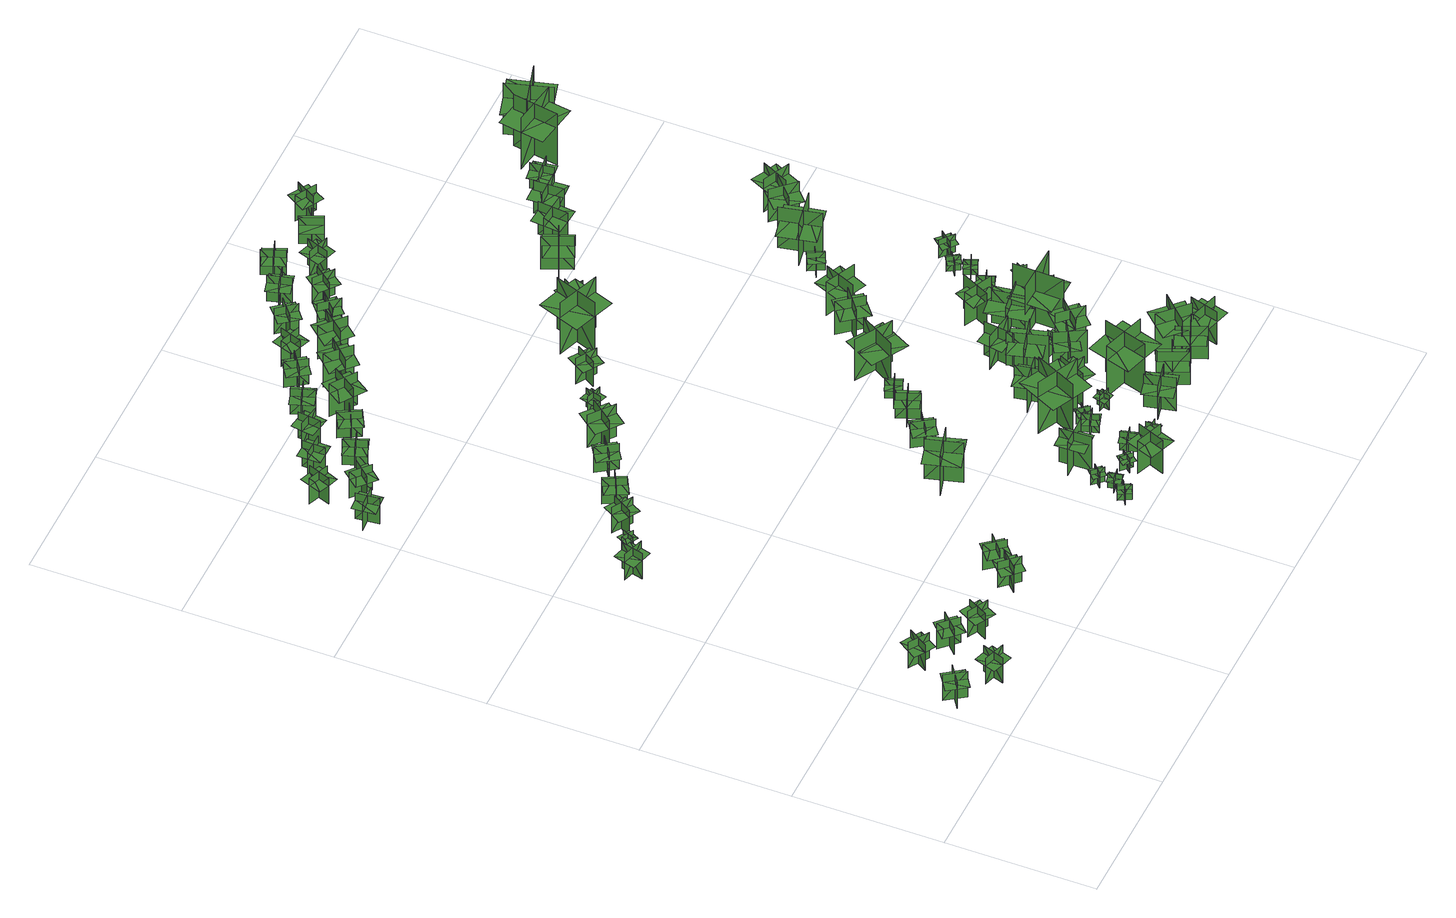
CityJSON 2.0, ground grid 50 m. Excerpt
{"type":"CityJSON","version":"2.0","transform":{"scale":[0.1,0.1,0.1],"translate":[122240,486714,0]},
"CityObjects":{
"tree1":{"type":"SolitaryVegetationObject","geometry":[{"type":"MultiSurface","lod":"1","boundaries":[[[0,1,2]],[[0,2,3]],[[4,5,6]],[[4,6,7]],[[8,9,10]],[[8,10,11]],[[8,11,12]],[[8,12,13]]]}]},
"tree2":{"type":"SolitaryVegetationObject","geometry":[{"type":"MultiSurface","lod":"1","boundaries":[[[14,15,16]],[[14,16,17]],[[18,19,20]],[[18,20,21]],[[22,23,24]],[[22,24,25]],[[22,25,26]],[[22,26,27]]]}]},
"tree3":{"type":"SolitaryVegetationObject","geometry":[{"type":"MultiSurface","lod":"1","boundaries":[[[28,29,30]],[[28,30,31]],[[32,33,34]],[[32,34,35]],[[36,37,38]],[[36,38,39]],[[36,39,40]],[[36,40,41]]]}]},
"tree4":{"type":"SolitaryVegetationObject","geometry":[{"type":"MultiSurface","lod":"1","boundaries":[[[42,43,44]],[[42,44,45]],[[46,47,48]],[[46,48,49]],[[50,51,52]],[[50,52,53]],[[50,53,54]],[[50,54,55]]]}]},
"tree5":{"type":"SolitaryVegetationObject","geometry":[{"type":"MultiSurface","lod":"1","boundaries":[[[56,57,58]],[[56,58,59]],[[60,61,62]],[[60,62,63]],[[64,65,66]],[[64,66,67]],[[64,67,68]],[[64,68,69]]]}]},
"tree6":{"type":"SolitaryVegetationObject","geometry":[{"type":"MultiSurface","lod":"1","boundaries":[[[70,71,72]],[[70,72,73]],[[74,75,76]],[[74,76,77]],[[78,79,80]],[[78,80,81]],[[78,81,82]],[[78,82,83]]]}]},
"tree7":{"type":"SolitaryVegetationObject","geometry":[{"type":"MultiSurface","lod":"1","boundaries":[[[84,85,86]],[[84,86,87]],[[88,89,90]],[[88,90,91]],[[92,93,94]],[[92,94,95]],[[92,95,96]],[[92,96,97]]]}]},
"tree8":{"type":"SolitaryVegetationObject","geometry":[{"type":"MultiSurface","lod":"1","boundaries":[[[98,99,100]],[[98,100,101]],[[102,103,104]],[[102,104,105]],[[106,107,108]],[[106,108,109]],[[106,109,110]],[[106,110,111]]]}]},
"tree9":{"type":"SolitaryVegetationObject","geometry":[{"type":"MultiSurface","lod":"1","boundaries":[[[112,113,114]],[[112,114,115]],[[116,117,118]],[[116,118,119]],[[120,121,122]],[[120,122,123]],[[120,123,124]],[[120,124,125]]]}]},
"tree10":{"type":"SolitaryVegetationObject","geometry":[{"type":"MultiSurface","lod":"1","boundaries":[[[126,127,128]],[[126,128,129]],[[130,131,132]],[[130,132,133]],[[134,135,136]],[[134,136,137]],[[134,137,138]],[[134,138,139]]]}]},
"tree11":{"type":"SolitaryVegetationObject","geometry":[{"type":"MultiSurface","lod":"1","boundaries":[[[140,141,142]],[[140,142,143]],[[144,145,146]],[[144,146,147]],[[148,149,150]],[[148,150,151]],[[148,151,152]],[[148,152,153]]]}]},
"tree12":{"type":"SolitaryVegetationObject","geometry":[{"type":"MultiSurface","lod":"1","boundaries":[[[154,155,156]],[[154,156,157]],[[158,159,160]],[[158,160,161]],[[162,163,164]],[[162,164,165]],[[162,165,166]],[[162,166,167]]]}]},
"tree13":{"type":"SolitaryVegetationObject","geometry":[{"type":"MultiSurface","lod":"1","boundaries":[[[168,169,170]],[[168,170,171]],[[172,173,174]],[[172,174,175]],[[176,177,178]],[[176,178,179]],[[176,179,180]],[[176,180,181]]]}]},
"tree14":{"type":"SolitaryVegetationObject","geometry":[{"type":"MultiSurface","lod":"1","boundaries":[[[182,183,184]],[[182,184,185]],[[186,187,188]],[[186,188,189]],[[190,191,192]],[[190,192,193]],[[190,193,194]],[[190,194,195]]]}]},
"tree15":{"type":"SolitaryVegetationObject","geometry":[{"type":"MultiSurface","lod":"1","boundaries":[[[196,197,198]],[[196,198,199]],[[200,201,202]],[[200,202,203]],[[204,205,206]],[[204,206,207]],[[204,207,208]],[[204,208,209]]]}]},
"tree16":{"type":"SolitaryVegetationObject","geometry":[{"type":"MultiSurface","lod":"1","boundaries":[[[210,211,212]],[[210,212,213]],[[214,215,216]],[[214,216,217]],[[218,219,220]],[[218,220,221]],[[218,221,222]],[[218,222,223]]]}]},
"tree17":{"type":"SolitaryVegetationObject","geometry":[{"type":"MultiSurface","lod":"1","boundaries":[[[224,225,226]],[[224,226,227]],[[228,229,230]],[[228,230,231]],[[232,233,234]],[[232,234,235]],[[232,235,236]],[[232,236,237]]]}]},
"tree18":{"type":"SolitaryVegetationObject","geometry":[{"type":"MultiSurface","lod":"1","boundaries":[[[238,239,240]],[[238,240,241]],[[242,243,244]],[[242,244,245]],[[246,247,248]],[[246,248,249]],[[246,249,250]],[[246,250,251]]]}]},
"tree19":{"type":"SolitaryVegetationObject","geometry":[{"type":"MultiSurface","lod":"1","boundaries":[[[252,253,254]],[[252,254,255]],[[256,257,258]],[[256,258,259]],[[260,261,262]],[[260,262,263]],[[260,263,264]],[[260,264,265]]]}]},
"tree20":{"type":"SolitaryVegetationObject","geometry":[{"type":"MultiSurface","lod":"1","boundaries":[[[266,267,268]],[[266,268,269]],[[270,271,272]],[[270,272,273]],[[274,275,276]],[[274,276,277]],[[274,277,278]],[[274,278,279]]]}]},
"tree21":{"type":"SolitaryVegetationObject","geometry":[{"type":"MultiSurface","lod":"1","boundaries":[[[280,281,282]],[[280,282,283]],[[284,285,286]],[[284,286,287]],[[288,289,290]],[[288,290,291]],[[288,291,292]],[[288,292,293]]]}]},
"tree22":{"type":"SolitaryVegetationObject","geometry":[{"type":"MultiSurface","lod":"1","boundaries":[[[294,295,296]],[[294,296,297]],[[298,299,300]],[[298,300,301]],[[302,303,304]],[[302,304,305]],[[302,305,306]],[[302,306,307]]]}]},
"tree23":{"type":"SolitaryVegetationObject","geometry":[{"type":"MultiSurface","lod":"1","boundaries":[[[308,309,310]],[[308,310,311]],[[312,313,314]],[[312,314,315]],[[316,317,318]],[[316,318,319]],[[316,319,320]],[[316,320,321]]]}]},
"tree24":{"type":"SolitaryVegetationObject","geometry":[{"type":"MultiSurface","lod":"1","boundaries":[[[322,323,324]],[[322,324,325]],[[326,327,328]],[[326,328,329]],[[330,331,332]],[[330,332,333]],[[330,333,334]],[[330,334,335]]]}]},
"tree25":{"type":"SolitaryVegetationObject","geometry":[{"type":"MultiSurface","lod":"1","boundaries":[[[336,337,338]],[[336,338,339]],[[340,341,342]],[[340,342,343]],[[344,345,346]],[[344,346,347]],[[344,347,348]],[[344,348,349]]]}]},
"tree26":{"type":"SolitaryVegetationObject","geometry":[{"type":"MultiSurface","lod":"1","boundaries":[[[350,351,352]],[[350,352,353]],[[354,355,356]],[[354,356,357]],[[358,359,360]],[[358,360,361]],[[358,361,362]],[[358,362,363]]]}]},
"tree27":{"type":"SolitaryVegetationObject","geometry":[{"type":"MultiSurface","lod":"1","boundaries":[[[364,365,366]],[[364,366,367]],[[368,369,370]],[[368,370,371]],[[372,373,374]],[[372,374,375]],[[372,375,376]],[[372,376,377]]]}]},
"tree28":{"type":"SolitaryVegetationObject","geometry":[{"type":"MultiSurface","lod":"1","boundaries":[[[378,379,380]],[[378,380,381]],[[382,383,384]],[[382,384,385]],[[386,387,388]],[[386,388,389]],[[386,390,391]],[[386,391,387]]]}]},
"tree29":{"type":"SolitaryVegetationObject","geometry":[{"type":"MultiSurface","lod":"1","boundaries":[[[392,393,394]],[[392,394,395]],[[396,397,398]],[[396,398,399]],[[400,401,402]],[[400,402,403]],[[400,403,404]],[[400,404,405]]]}]},
"tree30":{"type":"SolitaryVegetationObject","geometry":[{"type":"MultiSurface","lod":"1","boundaries":[[[406,407,408]],[[406,408,409]],[[410,411,412]],[[410,412,413]],[[414,415,416]],[[414,416,417]],[[414,417,418]],[[414,418,419]]]}]},
"tree31":{"type":"SolitaryVegetationObject","geometry":[{"type":"MultiSurface","lod":"1","boundaries":[[[420,421,422]],[[420,422,423]],[[424,425,426]],[[424,426,427]],[[428,429,430]],[[428,430,431]],[[428,431,432]],[[428,432,433]]]}]},
"tree32":{"type":"SolitaryVegetationObject","geometry":[{"type":"MultiSurface","lod":"1","boundaries":[[[434,435,436]],[[434,436,437]],[[438,439,440]],[[438,440,441]],[[442,443,444]],[[442,444,445]],[[442,445,446]],[[442,446,447]]]}]},
"tree33":{"type":"SolitaryVegetationObject","geometry":[{"type":"MultiSurface","lod":"1","boundaries":[[[448,449,450]],[[448,450,451]],[[452,453,454]],[[452,454,455]],[[456,457,458]],[[456,458,459]],[[456,459,460]],[[456,460,461]]]}]},
"tree34":{"type":"SolitaryVegetationObject","geometry":[{"type":"MultiSurface","lod":"1","boundaries":[[[462,463,464]],[[462,464,465]],[[466,467,468]],[[466,468,469]],[[470,471,472]],[[470,472,473]],[[470,473,474]],[[470,474,475]]]}]},
"tree35":{"type":"SolitaryVegetationObject","geometry":[{"type":"MultiSurface","lod":"1","boundaries":[[[476,477,478]],[[476,478,479]],[[480,481,482]],[[480,482,483]],[[484,485,486]],[[484,486,487]],[[484,487,488]],[[484,488,489]]]}]},
"tree36":{"type":"SolitaryVegetationObject","geometry":[{"type":"MultiSurface","lod":"1","boundaries":[[[490,491,492]],[[490,492,493]],[[494,495,496]],[[494,496,497]],[[498,499,500]],[[498,500,501]],[[498,501,502]],[[498,502,503]]]}]},
"tree37":{"type":"SolitaryVegetationObject","geometry":[{"type":"MultiSurface","lod":"1","boundaries":[[[504,505,506]],[[504,506,507]],[[508,509,510]],[[508,510,511]],[[512,513,514]],[[512,514,515]],[[512,515,516]],[[512,516,517]]]}]},
"tree38":{"type":"SolitaryVegetationObject","geometry":[{"type":"MultiSurface","lod":"1","boundaries":[[[518,519,520]],[[518,520,521]],[[522,523,524]],[[522,524,525]],[[526,527,528]],[[526,528,529]],[[526,529,530]],[[526,530,531]]]}]},
"tree39":{"type":"SolitaryVegetationObject","geometry":[{"type":"MultiSurface","lod":"1","boundaries":[[[532,533,534]],[[532,534,535]],[[536,537,538]],[[536,538,539]],[[540,541,542]],[[540,542,543]],[[540,543,544]],[[540,544,545]]]}]},
"tree40":{"type":"SolitaryVegetationObject","geometry":[{"type":"MultiSurface","lod":"1","boundaries":[[[546,547,548]],[[546,548,549]],[[550,551,552]],[[550,552,553]],[[554,555,556]],[[554,556,557]],[[554,557,558]],[[554,558,559]]]}]},
"tree41":{"type":"SolitaryVegetationObject","geometry":[{"type":"MultiSurface","lod":"1","boundaries":[[[560,561,562]],[[560,562,563]],[[564,565,566]],[[564,566,567]],[[568,569,570]],[[568,570,571]],[[568,571,572]],[[568,572,573]]]}]},
"tree42":{"type":"SolitaryVegetationObject","geometry":[{"type":"MultiSurface","lod":"1","boundaries":[[[574,575,576]],[[574,576,577]],[[578,579,580]],[[578,580,581]],[[582,583,584]],[[582,584,585]],[[582,585,586]],[[582,586,587]]]}]},
"tree43":{"type":"SolitaryVegetationObject","geometry":[{"type":"MultiSurface","lod":"1","boundaries":[[[588,589,590]],[[588,590,591]],[[592,593,594]],[[592,594,595]],[[596,597,598]],[[596,598,599]],[[596,599,600]],[[596,600,601]]]}]},
"tree44":{"type":"SolitaryVegetationObject","geometry":[{"type":"MultiSurface","lod":"1","boundaries":[[[602,603,604]],[[602,604,605]],[[606,607,608]],[[606,608,609]],[[610,611,612]],[[610,612,613]],[[610,613,614]],[[610,614,615]]]}]},
"tree45":{"type":"SolitaryVegetationObject","geometry":[{"type":"MultiSurface","lod":"1","boundaries":[[[616,617,618]],[[616,618,619]],[[620,621,622]],[[620,622,623]],[[624,625,626]],[[624,626,627]],[[624,627,628]],[[624,628,629]]]}]},
"tree46":{"type":"SolitaryVegetationObject","geometry":[{"type":"MultiSurface","lod":"1","boundaries":[[[630,631,632]],[[630,632,633]],[[634,635,636]],[[634,636,637]],[[638,639,640]],[[638,640,641]],[[638,641,642]],[[638,642,643]]]}]},
"tree47":{"type":"SolitaryVegetationObject","geometry":[{"type":"MultiSurface","lod":"1","boundaries":[[[644,645,646]],[[644,646,647]],[[648,649,650]],[[648,650,651]],[[652,653,654]],[[652,654,655]],[[652,655,656]],[[652,656,657]]]}]},
"tree48":{"type":"SolitaryVegetationObject","geometry":[{"type":"MultiSurface","lod":"1","boundaries":[[[658,659,660]],[[658,660,661]],[[662,663,664]],[[662,664,665]],[[666,667,668]],[[666,668,669]],[[666,669,670]],[[666,670,671]]]}]},
"tree49":{"type":"SolitaryVegetationObject","geometry":[{"type":"MultiSurface","lod":"1","boundaries":[[[672,673,674]],[[672,674,675]],[[676,677,678]],[[676,678,679]],[[680,681,682]],[[680,682,683]],[[680,683,684]],[[680,684,685]]]}]},
"tree50":{"type":"SolitaryVegetationObject","geometry":[{"type":"MultiSurface","lod":"1","boundaries":[[[686,687,688]],[[686,688,689]],[[690,691,692]],[[690,692,693]],[[694,695,696]],[[694,696,697]],[[694,697,698]],[[694,698,699]]]}]},
"tree51":{"type":"SolitaryVegetationObject","geometry":[{"type":"MultiSurface","lod":"1","boundaries":[[[700,701,702]],[[700,702,703]],[[704,705,706]],[[704,706,707]],[[708,709,710]],[[708,710,711]],[[708,711,712]],[[708,712,713]]]}]},
"tree52":{"type":"SolitaryVegetationObject","geometry":[{"type":"MultiSurface","lod":"1","boundaries":[[[714,715,716]],[[714,716,717]],[[718,719,720]],[[718,720,721]],[[722,723,724]],[[722,724,725]],[[722,725,726]],[[722,726,727]]]}]},
"tree53":{"type":"SolitaryVegetationObject","geometry":[{"type":"MultiSurface","lod":"1","boundaries":[[[728,729,730]],[[728,730,731]],[[732,733,734]],[[732,734,735]],[[736,737,738]],[[736,738,739]],[[736,739,740]],[[736,740,741]]]}]},
"tree54":{"type":"SolitaryVegetationObject","geometry":[{"type":"MultiSurface","lod":"1","boundaries":[[[742,743,744]],[[742,744,745]],[[746,747,748]],[[746,748,749]],[[750,751,752]],[[750,752,753]],[[750,753,754]],[[750,754,755]]]}]},
"tree55":{"type":"SolitaryVegetationObject","geometry":[{"type":"MultiSurface","lod":"1","boundaries":[[[756,757,758]],[[756,758,759]],[[760,761,762]],[[760,762,763]],[[764,765,766]],[[764,766,767]],[[764,767,768]],[[764,768,769]]]}]},
"tree56":{"type":"SolitaryVegetationObject","geometry":[{"type":"MultiSurface","lod":"1","boundaries":[[[770,771,772]],[[770,772,773]],[[774,775,776]],[[774,776,777]],[[778,779,780]],[[778,780,781]],[[778,781,782]],[[778,782,783]]]}]},
"tree57":{"type":"SolitaryVegetationObject","geometry":[{"type":"MultiSurface","lod":"1","boundaries":[[[784,785,786]],[[784,786,787]],[[788,789,790]],[[788,790,791]],[[792,793,794]],[[792,794,795]],[[792,795,796]],[[792,796,797]]]}]},
"tree58":{"type":"SolitaryVegetationObject","geometry":[{"type":"MultiSurface","lod":"1","boundaries":[[[798,799,800]],[[798,800,801]],[[802,803,804]],[[802,804,805]],[[806,807,808]],[[806,808,809]],[[806,809,810]],[[806,810,811]]]}]},
"tree59":{"type":"SolitaryVegetationObject","geometry":[{"type":"MultiSurface","lod":"1","boundaries":[[[812,813,814]],[[812,814,815]],[[816,817,818]],[[816,818,819]],[[820,821,822]],[[820,822,823]],[[820,823,824]],[[820,824,825]]]}]},
"tree60":{"type":"SolitaryVegetationObject","geometry":[{"type":"MultiSurface","lod":"1","boundaries":[[[826,827,828]],[[826,828,829]],[[830,831,832]],[[830,832,833]],[[834,835,836]],[[834,836,837]],[[834,837,838]],[[834,838,839]]]}]},
"tree61":{"type":"SolitaryVegetationObject","geometry":[{"type":"MultiSurface","lod":"1","boundaries":[[[840,841,842]],[[840,842,843]],[[844,845,846]],[[844,846,847]],[[848,849,850]],[[848,850,851]],[[848,851,852]],[[848,852,853]]]}]},
"tree62":{"type":"SolitaryVegetationObject","geometry":[{"type":"MultiSurface","lod":"1","boundaries":[[[854,855,856]],[[854,856,857]],[[858,859,860]],[[858,860,861]],[[862,863,864]],[[862,864,865]],[[862,865,866]],[[862,866,867]]]}]},
"tree63":{"type":"SolitaryVegetationObject","geometry":[{"type":"MultiSurface","lod":"1","boundaries":[[[868,869,870]],[[868,870,871]],[[872,873,874]],[[872,874,875]],[[876,877,878]],[[876,878,879]],[[876,879,880]],[[876,880,881]]]}]},
"tree64":{"type":"SolitaryVegetationObject","geometry":[{"type":"MultiSurface","lod":"1","boundaries":[[[882,883,884]],[[882,884,885]],[[886,887,888]],[[886,888,889]],[[890,891,892]],[[890,892,893]],[[890,893,894]],[[890,894,895]]]}]},
"tree65":{"type":"SolitaryVegetationObject","geometry":[{"type":"MultiSurface","lod":"1","boundaries":[[[896,897,898]],[[896,898,899]],[[900,901,902]],[[900,902,903]],[[904,905,906]],[[904,906,907]],[[904,907,908]],[[904,908,909]]]}]},
"tree66":{"type":"SolitaryVegetationObject","geometry":[{"type":"MultiSurface","lod":"1","boundaries":[[[910,911,912]],[[910,912,913]],[[914,915,916]],[[914,916,917]],[[918,919,920]],[[918,920,921]],[[918,921,922]],[[918,922,923]]]}]},
"tree67":{"type":"SolitaryVegetationObject","geometry":[{"type":"MultiSurface","lod":"1","boundaries":[[[924,925,926]],[[924,926,927]],[[928,929,930]],[[928,930,931]],[[932,933,934]],[[932,934,935]],[[932,935,936]],[[932,936,937]]]}]},
"tree68":{"type":"SolitaryVegetationObject","geometry":[{"type":"MultiSurface","lod":"1","boundaries":[[[938,939,940]],[[938,940,941]],[[942,943,944]],[[942,944,945]],[[946,947,948]],[[946,948,949]],[[946,949,950]],[[946,950,951]]]}]},
"tree69":{"type":"SolitaryVegetationObject","geometry":[{"type":"MultiSurface","lod":"1","boundaries":[[[952,953,954]],[[952,954,955]],[[956,957,958]],[[956,958,959]],[[960,961,962]],[[960,962,963]],[[960,963,964]],[[960,964,965]]]}]},
"tree70":{"type":"SolitaryVegetationObject","geometry":[{"type":"MultiSurface","lod":"1","boundaries":[[[966,967,968]],[[966,968,969]],[[970,971,972]],[[970,972,973]],[[974,975,976]],[[974,976,977]],[[974,977,978]],[[974,978,979]]]}]},
"tree71":{"type":"SolitaryVegetationObject","geometry":[{"type":"MultiSurface","lod":"1","boundaries":[[[980,981,982]],[[980,982,983]],[[984,985,986]],[[984,986,987]],[[988,989,990]],[[988,990,991]],[[988,991,992]],[[988,992,993]]]}]},
"tree72":{"type":"SolitaryVegetationObject","geometry":[{"type":"MultiSurface","lod":"1","boundaries":[[[994,995,996]],[[994,996,997]],[[998,999,1000]],[[998,1000,1001]],[[1002,1003,1004]],[[1002,1004,1005]],[[1002,1006,1007]],[[1002,1007,1003]]]}]},
"tree73":{"type":"SolitaryVegetationObject","geometry":[{"type":"MultiSurface","lod":"1","boundaries":[[[1008,1009,1010]],[[1008,1010,1011]],[[1012,1013,1014]],[[1012,1014,1015]],[[1016,1017,1018]],[[1016,1018,1019]],[[1016,1019,1020]],[[1016,1020,1021]]]}]},
"tree74":{"type":"SolitaryVegetationObject","geometry":[{"type":"MultiSurface","lod":"1","boundaries":[[[1022,1023,1024]],[[1022,1024,1025]],[[1026,1027,1028]],[[1026,1028,1029]],[[1030,1031,1032]],[[1030,1032,1033]],[[1030,1033,1034]],[[1030,1034,1035]]]}]},
"tree75":{"type":"SolitaryVegetationObject","geometry":[{"type":"MultiSurface","lod":"1","boundaries":[[[1036,1037,1038]],[[1036,1038,1039]],[[1040,1041,1042]],[[1040,1042,1043]],[[1044,1045,1046]],[[1044,1046,1047]],[[1044,1048,1049]],[[1044,1049,1045]]]}]},
"tree76":{"type":"SolitaryVegetationObject","geometry":[{"type":"MultiSurface","lod":"1","boundaries":[[[1050,1051,1052]],[[1050,1052,1053]],[[1054,1055,1056]],[[1054,1056,1057]],[[1058,1059,1060]],[[1058,1060,1061]],[[1058,1061,1062]],[[1058,1062,1063]]]}]},
"tree77":{"type":"SolitaryVegetationObject","geometry":[{"type":"MultiSurface","lod":"1","boundaries":[[[1064,1065,1066]],[[1064,1066,1067]],[[1068,1069,1070]],[[1068,1070,1071]],[[1072,1073,1074]],[[1072,1074,1075]],[[1072,1075,1076]],[[1072,1076,1077]]]}]},
"tree78":{"type":"SolitaryVegetationObject","geometry":[{"type":"MultiSurface","lod":"1","boundaries":[[[1078,1079,1080]],[[1078,1080,1081]],[[1082,1083,1084]],[[1082,1084,1085]],[[1086,1087,1088]],[[1086,1088,1089]],[[1086,1089,1090]],[[1086,1090,1091]]]}]},
"tree79":{"type":"SolitaryVegetationObject","geometry":[{"type":"MultiSurface","lod":"1","boundaries":[[[1092,1093,1094]],[[1092,1094,1095]],[[1096,1097,1098]],[[1096,1098,1099]],[[1100,1101,1102]],[[1100,1102,1103]],[[1100,1103,1104]],[[1100,1104,1105]]]}]},
"tree80":{"type":"SolitaryVegetationObject","geometry":[{"type":"MultiSurface","lod":"1","boundaries":[[[1106,1107,1108]],[[1106,1108,1109]],[[1110,1111,1112]],[[1110,1112,1113]],[[1114,1115,1116]],[[1114,1116,1117]],[[1114,1117,1118]],[[1114,1118,1119]]]}]},
"tree81":{"type":"SolitaryVegetationObject","geometry":[{"type":"MultiSurface","lod":"1","boundaries":[[[1120,1121,1122]],[[1120,1122,1123]],[[1124,1125,1126]],[[1124,1126,1127]],[[1128,1129,1130]],[[1128,1130,1131]],[[1128,1131,1132]],[[1128,1132,1133]]]}]},
"tree82":{"type":"SolitaryVegetationObject","geometry":[{"type":"MultiSurface","lod":"1","boundaries":[[[1134,1135,1136]],[[1134,1136,1137]],[[1138,1139,1140]],[[1138,1140,1141]],[[1142,1143,1144]],[[1142,1144,1145]],[[1142,1145,1146]],[[1142,1146,1147]]]}]},
"tree83":{"type":"SolitaryVegetationObject","geometry":[{"type":"MultiSurface","lod":"1","boundaries":[[[1148,1149,1150]],[[1148,1150,1151]],[[1152,1153,1154]],[[1152,1154,1155]],[[1156,1157,1158]],[[1156,1158,1159]],[[1156,1159,1160]],[[1156,1160,1161]]]}]},
"tree84":{"type":"SolitaryVegetationObject","geometry":[{"type":"MultiSurface","lod":"1","boundaries":[[[1162,1163,1164]],[[1162,1164,1165]],[[1166,1167,1168]],[[1166,1168,1169]],[[1170,1171,1172]],[[1170,1172,1173]],[[1170,1173,1174]],[[1170,1174,1175]]]}]},
"tree85":{"type":"SolitaryVegetationObject","geometry":[{"type":"MultiSurface","lod":"1","boundaries":[[[1176,1177,1178]],[[1176,1178,1179]],[[1180,1181,1182]],[[1180,1182,1183]],[[1184,1185,1186]],[[1184,1186,1187]],[[1184,1187,1188]],[[1184,1188,1189]]]}]},
"tree86":{"type":"SolitaryVegetationObject","geometry":[{"type":"MultiSurface","lod":"1","boundaries":[[[1190,1191,1192]],[[1190,1192,1193]],[[1194,1195,1196]],[[1194,1196,1197]],[[1198,1199,1200]],[[1198,1200,1201]],[[1198,1201,1202]],[[1198,1202,1203]]]}]},
"tree87":{"type":"SolitaryVegetationObject","geometry":[{"type":"MultiSurface","lod":"1","boundaries":[[[1204,1205,1206]],[[1204,1206,1207]],[[1208,1209,1210]],[[1208,1210,1211]],[[1212,1213,1214]],[[1212,1214,1215]],[[1212,1215,1216]],[[1212,1216,1217]]]}]},
"tree88":{"type":"SolitaryVegetationObject","geometry":[{"type":"MultiSurface","lod":"1","boundaries":[[[1218,1219,1220]],[[1218,1220,1221]],[[1222,1223,1224]],[[1222,1224,1225]],[[1226,1227,1228]],[[1226,1228,1229]],[[1226,1229,1230]],[[1226,1230,1231]]]}]},
"tree89":{"type":"SolitaryVegetationObject","geometry":[{"type":"MultiSurface","lod":"1","boundaries":[[[1232,1233,1234]],[[1232,1234,1235]],[[1236,1237,1238]],[[1236,1238,1239]],[[1240,1241,1242]],[[1240,1242,1243]],[[1240,1243,1244]],[[1240,1244,1245]]]}]},
"tree90":{"type":"SolitaryVegetationObject","geometry":[{"type":"MultiSurface","lod":"1","boundaries":[[[1246,1247,1248]],[[1246,1248,1249]],[[1250,1251,1252]],[[1250,1252,1253]],[[1254,1255,1256]],[[1254,1256,1257]],[[1254,1257,1258]],[[1254,1258,1259]]]}]},
"tree91":{"type":"SolitaryVegetationObject","geometry":[{"type":"MultiSurface","lod":"1","boundaries":[[[1260,1261,1262]],[[1260,1262,1263]],[[1264,1265,1266]],[[1264,1266,1267]],[[1268,1269,1270]],[[1268,1270,1271]],[[1268,1271,1272]],[[1268,1272,1273]]]}]},
"tree92":{"type":"SolitaryVegetationObject","geometry":[{"type":"MultiSurface","lod":"1","boundaries":[[[1274,1275,1276]],[[1274,1276,1277]],[[1278,1279,1280]],[[1278,1280,1281]],[[1282,1283,1284]],[[1282,1284,1285]],[[1282,1285,1286]],[[1282,1286,1287]]]}]},
"tree93":{"type":"SolitaryVegetationObject","geometry":[{"type":"MultiSurface","lod":"1","boundaries":[[[1288,1289,1290]],[[1288,1290,1291]],[[1292,1293,1294]],[[1292,1294,1295]],[[1296,1297,1298]],[[1296,1298,1299]],[[1296,1299,1300]],[[1296,1300,1301]]]}]}
},
"vertices":[
[90,229,23],[27,185,23],[27,185,131],[90,229,131],[40,239,23],[84,175,23],[84,175,131],[40,239,131],[40,239,101],[8,217,101],[52,153,101],[84,175,101],[116,197,101],[71,261,101],
[157,148,23],[231,124,23],[231,124,130],[157,148,130],[180,102,23],[205,176,23],[205,176,130],[180,102,130],[180,102,100],[217,90,100],[241,163,100],[205,176,100],[168,188,100],[144,114,100],
[125,389,24],[190,347,24],[190,347,132],[125,389,132],[136,338,24],[178,404,24],[178,404,132],[136,338,132],[136,338,101],[169,318,101],[210,383,101],[178,404,101],[145,424,101],[103,359,101],
[287,287,25],[233,342,25],[233,342,133],[287,287,133],[288,339,25],[233,284,25],[233,284,133],[288,339,133],[288,339,103],[261,366,103],[206,312,103],[233,284,103],[260,257,103],[315,311,103],
[364,290,29],[326,223,29],[326,223,137],[364,290,137],[314,276,29],[382,239,29],[382,239,137],[314,276,137],[314,276,107],[295,243,107],[363,205,107],[382,239,107],[401,273,107],[333,310,107],
[129,1319,27],[203,1298,27],[203,1298,135],[129,1319,135],[154,1273,27],[174,1348,27],[174,1348,135],[154,1273,135],[154,1273,105],[191,1263,105],[212,1338,105],[174,1348,105],[137,1358,105],[116,1284,105],
[550,279,22],[604,223,22],[604,223,130],[550,279,130],[549,227,22],[604,281,22],[604,281,130],[549,227,130],[549,227,100],[576,199,100],[631,253,100],[604,281,100],[577,309,100],[522,255,100],
[274,1355,31],[235,1376,31],[235,1376,92],[274,1355,92],[265,1383,31],[245,1344,31],[245,1344,92],[265,1383,92],[265,1383,75],[245,1394,75],[225,1354,75],[245,1344,75],[264,1334,75],[285,1373,75],
[94,2136,22],[16,2130,22],[16,2130,130],[94,2136,130],[54,2170,22],[61,2093,22],[61,2093,130],[54,2170,130],[54,2170,100],[16,2167,100],[22,2090,100],[61,2093,100],[99,2096,100],[93,2173,100],
[657,294,16],[607,353,16],[607,353,123],[657,294,123],[661,345,16],[602,295,16],[602,295,123],[661,345,123],[661,345,93],[636,375,93],[577,325,93],[602,295,93],[627,266,93],[686,316,93],
[349,1448,26],[308,1382,26],[308,1382,134],[349,1448,134],[299,1436,26],[365,1396,26],[365,1396,134],[299,1436,134],[299,1436,104],[278,1403,104],[345,1363,104],[365,1396,104],[385,1429,104],[319,1469,104],
[127,2294,22],[55,2322,22],[55,2322,130],[127,2294,130],[107,2342,22],[79,2269,22],[79,2269,130],[107,2342,130],[107,2342,99],[70,2356,99],[43,2283,99],[79,2269,99],[115,2256,99],[143,2328,99],
[186,2172,22],[128,2223,22],[128,2223,130],[186,2172,130],[183,2224,22],[132,2166,22],[132,2166,130],[183,2224,130],[183,2224,100],[154,2249,100],[103,2191,100],[132,2166,100],[161,2140,100],[212,2198,100],
[436,1444,27],[400,1513,27],[400,1513,134],[436,1444,134],[452,1493,27],[383,1458,27],[383,1458,134],[452,1493,134],[452,1493,104],[434,1527,104],[365,1492,104],[383,1458,104],[400,1423,104],[469,1458,104],
[231,2369,24],[153,2370,24],[153,2370,132],[231,2369,132],[195,2406,24],[194,2329,24],[194,2329,132],[195,2406,132],[195,2406,102],[156,2407,102],[155,2329,102],[194,2329,102],[233,2329,102],[234,2406,102],
[274,2225,24],[249,2298,24],[249,2298,132],[274,2225,132],[297,2271,24],[224,2246,24],[224,2246,132],[297,2271,132],[297,2271,101],[285,2308,101],[211,2283,101],[224,2246,101],[236,2210,101],[310,2235,101],
[508,1534,27],[572,1578,27],[572,1578,135],[508,1534,135],[559,1524,27],[515,1589,27],[515,1589,135],[559,1524,135],[559,1524,104],[591,1546,104],[548,1610,104],[515,1589,104],[483,1567,104],[527,1503,104],
[303,2465,24],[292,2389,24],[292,2389,132],[303,2465,132],[261,2435,24],[338,2423,24],[338,2423,132],[261,2435,132],[261,2435,101],[256,2397,101],[332,2385,101],[338,2423,101],[344,2462,101],[267,2473,101],
[383,2290,24],[346,2358,24],[346,2358,132],[383,2290,132],[398,2340,24],[330,2303,24],[330,2303,132],[398,2340,132],[398,2340,102],[379,2374,102],[311,2337,102],[330,2303,102],[348,2269,102],[416,2305,102],
[1032,96,26],[1054,57,26],[1054,57,88],[1032,96,88],[1024,67,26],[1063,89,26],[1063,89,88],[1024,67,88],[1024,67,71],[1035,48,71],[1073,69,71],[1063,89,71],[1052,108,71],[1013,87,71],
[975,633,7],[857,601,7],[857,601,176],[975,633,176],[904,674,7],[936,557,7],[936,557,176],[904,674,176],[904,674,129],[846,658,129],[878,541,129],[936,557,129],[995,573,129],[963,690,129],
[1062,120,20],[1105,128,20],[1105,128,81],[1062,120,81],[1086,103,20],[1078,147,20],[1078,147,81],[1086,103,81],[1086,103,64],[1107,107,64],[1100,151,64],[1078,147,64],[1056,143,64],[1064,99,64],
[672,1656,26],[610,1578,26],[610,1578,165],[672,1656,165],[606,1649,26],[684,1587,26],[684,1587,165],[606,1649,165],[606,1649,126],[575,1610,126],[653,1548,126],[684,1587,126],[715,1626,126],[637,1688,126],
[1068,198,18],[1099,166,18],[1099,166,79],[1068,198,79],[1068,169,18],[1099,199,18],[1099,199,79],[1068,169,79],[1068,169,62],[1083,153,62],[1115,183,62],[1099,199,62],[1084,215,62],[1052,184,62],
[434,2506,20],[361,2481,20],[361,2481,128],[434,2506,128],[388,2529,20],[413,2456,20],[413,2456,128],[388,2529,128],[388,2529,98],[351,2517,98],[376,2444,98],[413,2456,98],[449,2468,98],[425,2542,98],
[504,2359,22],[423,2416,22],[423,2416,160],[504,2359,160],[493,2424,22],[436,2343,22],[436,2343,160],[493,2424,160],[493,2424,121],[453,2453,121],[395,2371,121],[436,2343,121],[477,2314,121],[534,2396,121],
[1156,108,24],[1185,142,24],[1185,142,85],[1156,108,85],[1185,110,24],[1152,139,24],[1152,139,85],[1185,110,85],[1185,110,68],[1200,127,68],[1166,156,68],[1152,139,68],[1137,122,68],[1171,93,68],
[1138,225,7],[1134,331,7],[1134,331,148],[1138,225,148],[1195,287,7],[1089,283,7],[1089,283,148],[1195,287,148],[1138,234,112],[1134,331,112],[1092,329,112],[1096,232,112],[1180,235,112],[1176,332,112],
[1263,53,18],[1169,88,18],[1169,88,157],[1263,53,157],[1236,113,18],[1200,20,18],[1200,20,157],[1236,113,157],[1236,113,118],[1189,131,118],[1154,38,118],[1200,20,118],[1247,3,118],[1282,96,118],
[997,708,12],[1061,751,12],[1061,751,120],[997,708,120],[1047,698,12],[1004,762,12],[1004,762,120],[1047,698,120],[1047,698,90],[1079,720,90],[1036,784,90],[1004,762,90],[972,740,90],[1015,676,90],
[735,1703,25],[788,1687,25],[788,1687,102],[735,1703,102],[752,1670,25],[768,1723,25],[768,1723,102],[752,1670,102],[752,1670,80],[778,1662,80],[794,1715,80],[768,1723,80],[741,1731,80],[725,1678,80],
[475,2537,24],[539,2581,24],[539,2581,131],[475,2537,131],[526,2527,24],[482,2591,24],[482,2591,131],[526,2527,131],[526,2527,101],[558,2549,101],[514,2613,101],[482,2591,101],[450,2569,101],[494,2505,101],
[1274,160,16],[1220,147,16],[1220,147,93],[1274,160,93],[1243,179,16],[1256,125,16],[1256,125,93],[1243,179,93],[1243,179,72],[1216,172,72],[1229,119,72],[1256,125,72],[1283,132,72],[1269,186,72],
[539,2414,21],[609,2485,21],[609,2485,160],[539,2414,160],[605,2414,21],[534,2484,21],[534,2484,160],[605,2414,160],[605,2414,121],[640,2450,121],[569,2520,121],[534,2484,121],[499,2449,121],[570,2379,121],
[1347,109,17],[1302,109,17],[1302,109,79],[1347,109,79],[1326,130,17],[1326,86,17],[1326,86,79],[1326,130,79],[1326,130,61],[1303,130,61],[1304,85,61],[1326,86,61],[1348,86,61],[1348,130,61],
[1107,856,9],[1134,783,9],[1134,783,116],[1107,856,116],[1085,809,9],[1158,836,9],[1158,836,116],[1085,809,116],[1085,809,86],[1099,773,86],[1171,800,86],[1158,836,86],[1144,873,86],[1071,845,86],
[1290,266,10],[1274,319,10],[1274,319,87],[1290,266,87],[1308,298,10],[1255,282,10],[1255,282,87],[1308,298,87],[1308,298,65],[1300,325,65],[1247,308,65],[1255,282,65],[1263,255,65],[1316,272,65],
[638,2609,20],[565,2635,20],[565,2635,128],[638,2609,128],[616,2656,20],[590,2583,20],[590,2583,128],[616,2656,128],[616,2656,97],[579,2668,97],[554,2595,97],[590,2583,97],[627,2570,97],[652,2643,97],
[1219,436,7],[1359,369,7],[1359,369,222],[1219,436,222],[1253,338,7],[1320,478,7],[1320,478,222],[1253,338,222],[1253,338,162],[1323,305,162],[1390,445,162],[1320,478,162],[1250,511,162],[1183,371,162],
[896,1803,23],[856,1737,23],[856,1737,130],[896,1803,130],[846,1791,23],[912,1750,23],[912,1750,130],[846,1791,130],[846,1791,100],[826,1758,100],[891,1717,100],[912,1750,100],[932,1783,100],[866,1824,100],
[1297,314,11],[1330,343,11],[1330,343,73],[1297,314,73],[1327,312,11],[1297,345,11],[1297,345,73],[1327,312,73],[1327,312,55],[1343,327,55],[1313,360,55],[1297,345,55],[1281,330,55],[1310,297,55],
[645,2476,22],[710,2551,22],[710,2551,161],[645,2476,161],[711,2480,22],[636,2546,22],[636,2546,161],[711,2480,161],[711,2480,122],[744,2518,122],[669,2583,122],[636,2546,122],[603,2508,122],[678,2443,122],
[1156,882,11],[1208,901,11],[1208,901,88],[1156,882,88],[1189,867,11],[1171,919,11],[1171,919,88],[1189,867,88],[1189,867,67],[1215,876,67],[1197,928,67],[1171,919,67],[1145,909,67],[1163,857,67],
[1376,303,11],[1419,293,11],[1419,293,73],[1376,303,73],[1391,278,11],[1401,321,11],[1401,321,73],[1391,278,73],[1391,278,56],[1412,273,56],[1423,315,56],[1401,321,56],[1380,326,56],[1369,283,56],
[1347,464,7],[1329,562,7],[1329,562,146],[1347,464,146],[1385,519,7],[1287,501,7],[1287,501,146],[1385,519,146],[1385,519,107],[1376,568,107],[1278,550,107],[1287,501,107],[1296,452,107],[1394,470,107],
[1411,127,12],[1508,149,12],[1508,149,151],[1411,127,151],[1467,91,12],[1445,188,12],[1445,188,151],[1467,91,151],[1467,91,112],[1516,103,112],[1493,200,112],[1445,188,112],[1396,177,112],[1419,80,112],
[1356,405,9],[1400,408,9],[1400,408,71],[1356,405,71],[1378,386,9],[1375,430,9],[1375,430,71],[1378,386,71],[1378,386,54],[1400,387,54],[1397,431,54],[1375,430,54],[1353,428,54],[1356,384,54],
[735,2704,20],[675,2655,20],[675,2655,128],[735,2704,128],[684,2709,20],[733,2650,20],[733,2650,128],[684,2709,128],[684,2709,98],[654,2685,98],[703,2625,98],[733,2650,98],[763,2674,98],[713,2734,98],
[1383,401,9],[1414,433,9],[1414,433,71],[1383,401,71],[1413,402,9],[1381,432,9],[1381,432,71],[1413,402,71],[1413,402,54],[1428,417,54],[1396,448,54],[1381,432,54],[1366,416,54],[1397,386,54],
[1420,449,7],[1377,359,7],[1377,359,146],[1420,449,146],[1358,428,7],[1447,384,7],[1447,384,146],[1358,428,146],[1358,428,107],[1336,383,107],[1425,339,107],[1447,384,107],[1469,429,107],[1379,472,107],
[1411,450,9],[1400,407,9],[1400,407,71],[1411,450,71],[1385,435,9],[1428,424,9],[1428,424,71],[1385,435,71],[1385,435,54],[1380,414,54],[1422,403,54],[1428,424,54],[1434,445,54],[1391,457,54],
[752,2598,22],[803,2540,22],[803,2540,130],[752,2598,130],[749,2547,22],[807,2598,22],[807,2598,130],[749,2547,130],[749,2547,99],[774,2518,99],[832,2569,99],[807,2598,99],[781,2627,99],[723,2576,99],
[1208,1032,6],[1327,962,6],[1327,962,179],[1208,1032,179],[1235,926,6],[1305,1045,6],[1305,1045,179],[1235,926,179],[1210,1019,123],[1179,964,123],[1299,895,123],[1330,951,123],[1362,1007,123],[1242,1075,123],
[944,1884,24],[1090,1830,24],[1090,1830,239],[944,1884,239],[987,1790,24],[1041,1935,24],[1041,1935,239],[987,1790,239],[987,1790,179],[1060,1763,179],[1113,1908,179],[1041,1935,179],[968,1962,179],[914,1817,179],
[1591,263,7],[1443,309,7],[1443,309,222],[1591,263,222],[1543,355,7],[1498,207,7],[1498,207,222],[1543,355,222],[1543,355,162],[1469,377,162],[1424,229,162],[1498,207,162],[1572,184,162],[1617,332,162],
[1546,188,13],[1587,97,13],[1587,97,152],[1546,188,152],[1522,126,13],[1613,167,13],[1613,167,152],[1522,126,152],[1522,126,113],[1543,80,113],[1633,122,113],[1613,167,113],[1592,212,113],[1501,171,113],
[779,2736,22],[854,2756,22],[854,2756,130],[779,2736,130],[823,2710,22],[804,2785,22],[804,2785,130],[823,2710,130],[823,2710,100],[861,2720,100],[841,2794,100],[804,2785,100],[766,2775,100],[786,2700,100],
[1484,517,6],[1449,641,6],[1449,641,146],[1484,517,146],[1528,598,6],[1404,563,6],[1404,563,146],[1528,598,146],[1523,597,107],[1508,651,107],[1394,619,107],[1409,564,107],[1425,510,107],[1539,542,107],
[1562,493,12],[1472,441,12],[1472,441,151],[1562,493,151],[1498,510,12],[1498,510,151],[1550,419,151],[1550,419,12],[1498,510,107],[1460,488,107],[1501,416,107],[1539,438,107],[1577,459,107],[1535,532,107],
[1468,720,4],[1453,617,4],[1453,617,143],[1468,720,143],[1414,680,4],[1414,680,143],[1518,665,143],[1518,665,4],[1414,680,99],[1408,637,99],[1491,624,99],[1497,668,99],[1504,711,99],[1421,723,99],
[900,2661,22],[852,2601,22],[852,2601,129],[900,2661,129],[849,2656,22],[910,2608,22],[910,2608,129],[849,2656,129],[849,2656,99],[825,2625,99],[886,2577,99],[910,2608,99],[934,2638,99],[873,2686,99],
[1145,1956,24],[1103,1891,24],[1103,1891,131],[1145,1956,131],[1094,1945,24],[1160,1904,24],[1160,1904,131],[1094,1945,131],[1094,1945,101],[1074,1913,101],[1139,1871,101],[1160,1904,101],[1181,1937,101],[1115,1978,101],
[1583,522,11],[1528,533,11],[1528,533,88],[1583,522,88],[1562,553,11],[1552,498,11],[1552,498,88],[1562,553,88],[1562,553,66],[1535,558,66],[1525,504,66],[1552,498,66],[1579,493,66],[1589,548,66],
[1429,1090,5],[1367,1167,5],[1367,1167,143],[1429,1090,143],[1437,1155,5],[1359,1093,5],[1359,1093,143],[1437,1155,143],[1437,1155,105],[1405,1194,105],[1328,1132,105],[1359,1093,105],[1390,1054,105],[1468,1117,105],
[1674,184,10],[1711,92,10],[1711,92,148],[1674,184,148],[1648,124,10],[1740,160,10],[1740,160,148],[1648,124,148],[1648,124,109],[1666,77,109],[1758,114,109],[1740,160,109],[1722,207,109],[1629,170,109],
[926,2775,22],[899,2848,22],[899,2848,129],[926,2775,129],[948,2822,22],[876,2795,22],[876,2795,129],[948,2822,129],[948,2822,99],[934,2858,99],[862,2831,99],[876,2795,99],[889,2759,99],[962,2786,99],
[1577,536,10],[1647,465,10],[1647,465,149],[1577,536,149],[1576,469,10],[1647,539,10],[1647,539,149],[1576,469,149],[1576,469,110],[1611,434,110],[1682,504,110],[1647,539,110],[1612,575,110],[1541,505,110],
[1675,162,10],[1759,249,10],[1759,249,179],[1675,162,179],[1756,163,10],[1668,247,10],[1668,247,179],[1756,163,179],[1756,163,132],[1798,207,132],[1710,291,132],[1668,247,132],[1626,203,132],[1714,119,132],
[949,2708,21],[1023,2684,21],[1023,2684,129],[949,2708,129],[972,2661,21],[997,2735,21],[997,2735,129],[972,2661,129],[972,2661,99],[1009,2649,99],[1033,2723,99],[997,2735,99],[960,2747,99],[936,2674,99],
[1661,700,11],[1661,700,150],[1542,683,150],[1542,683,11],[1611,636,11],[1611,636,150],[1595,751,150],[1595,751,11],[1614,618,105],[1673,627,105],[1653,770,105],[1593,761,105],[1534,753,105],[1554,610,105],
[1777,92,12],[1804,188,12],[1804,188,150],[1777,92,150],[1835,124,12],[1739,151,12],[1739,151,150],[1835,124,150],[1835,124,111],[1848,172,111],[1752,199,111],[1739,151,111],[1726,103,111],[1822,76,111],
[1651,777,5],[1556,823,5],[1556,823,146],[1651,777,146],[1624,856,5],[1577,760,5],[1577,760,146],[1624,856,146],[1643,781,109],[1556,823,109],[1538,786,109],[1625,743,109],[1662,818,109],[1575,861,109],
[1768,193,15],[1794,218,15],[1794,218,77],[1768,193,77],[1792,192,15],[1792,192,77],[1767,219,77],[1767,219,15],[1791,193,57],[1802,204,57],[1782,225,57],[1771,214,57],[1760,204,57],[1780,183,57],
[1452,1145,3],[1498,1248,3],[1498,1248,144],[1452,1145,144],[1536,1176,3],[1433,1223,3],[1433,1223,144],[1536,1176,144],[1462,1148,98],[1510,1127,98],[1555,1231,98],[1507,1252,98],[1459,1272,98],[1414,1168,98],
[1656,708,5],[1651,540,5],[1651,540,223],[1656,708,223],[1580,635,5],[1580,635,223],[1748,631,223],[1748,631,5],[1662,697,139],[1658,550,139],[1727,549,139],[1730,695,139],[1591,699,139],[1587,552,139],
[1294,1990,23],[1255,2082,23],[1255,2082,161],[1294,1990,161],[1319,2051,23],[1227,2012,23],[1227,2012,161],[1319,2051,161],[1319,2051,123],[1300,2097,123],[1208,2058,123],[1227,2012,123],[1247,1967,123],[1338,2005,123],
[1053,2745,19],[1124,2776,19],[1124,2776,127],[1053,2745,127],[1101,2726,19],[1070,2796,19],[1070,2796,127],[1101,2726,127],[1101,2726,97],[1137,2741,97],[1105,2812,97],[1070,2796,97],[1035,2781,97],[1066,2710,97],
[1708,791,10],[1690,843,10],[1690,843,87],[1708,791,87],[1724,824,10],[1672,806,10],[1672,806,87],[1724,824,87],[1724,824,65],[1715,850,65],[1663,832,65],[1672,806,65],[1681,780,65],[1733,797,65],
[1764,642,14],[1803,662,14],[1803,662,76],[1764,642,76],[1791,633,14],[1772,672,14],[1772,672,76],[1791,633,76],[1791,633,59],[1811,642,59],[1792,682,59],[1772,672,59],[1752,662,59],[1772,623,59],
[1614,1339,8],[1565,1313,8],[1565,1313,85],[1614,1339,85],[1579,1350,8],[1605,1301,8],[1605,1301,85],[1579,1350,85],[1579,1350,63],[1555,1337,63],[1580,1289,63],[1605,1301,63],[1629,1314,63],[1604,1363,63],
[1798,725,20],[1762,749,20],[1762,749,82],[1798,725,82],[1793,754,20],[1768,717,20],[1768,717,82],[1793,754,82],[1793,754,65],[1775,766,65],[1750,729,65],[1768,717,65],[1786,704,65],[1811,741,65],
[1433,2097,21],[1333,2106,21],[1333,2106,160],[1433,2097,160],[1391,2149,21],[1381,2049,21],[1381,2049,160],[1391,2149,160],[1391,2149,121],[1341,2153,121],[1332,2054,121],[1381,2049,121],[1431,2045,121],[1440,2144,121],
[1741,883,9],[1782,899,9],[1782,899,71],[1741,883,71],[1767,871,9],[1752,912,9],[1752,912,71],[1767,871,71],[1767,871,53],[1788,879,53],[1772,920,53],[1752,912,53],[1731,905,53],[1747,863,53],
[1170,2791,21],[1209,2858,21],[1209,2858,129],[1170,2791,129],[1220,2804,21],[1153,2843,21],[1153,2843,129],[1220,2804,129],[1220,2804,98],[1240,2838,98],[1173,2877,98],[1153,2843,98],[1134,2810,98],[1201,2771,98],
[1774,959,6],[1738,935,6],[1738,935,68],[1774,959,68],[1746,965,6],[1770,928,6],[1770,928,68],[1746,965,68],[1746,965,51],[1727,953,51],[1752,916,51],[1770,928,51],[1789,941,51],[1764,977,51],
[1732,1410,3],[1597,1384,3],[1597,1384,176],[1732,1410,176],[1641,1472,3],[1668,1336,3],[1668,1336,176],[1641,1472,176],[1722,1418,120],[1709,1481,120],[1574,1452,120],[1587,1389,120],[1600,1327,120],[1735,1355,120],
[1791,1009,6],[1833,974,6],[1833,974,82],[1791,1009,82],[1794,973,6],[1830,1015,6],[1830,1015,82],[1794,973,82],[1794,973,61],[1815,955,61],[1851,997,61],[1830,1015,61],[1809,1033,61],[1773,990,61],
[1467,2198,22],[1471,2099,22],[1471,2099,160],[1467,2198,160],[1422,2150,22],[1521,2154,22],[1521,2154,160],[1422,2150,160],[1422,2150,122],[1424,2100,122],[1524,2105,122],[1521,2154,122],[1519,2204,122],[1420,2200,122],
[1796,1539,4],[1723,1472,4],[1723,1472,143],[1796,1539,143],[1729,1542,4],[1797,1469,4],[1797,1469,143],[1729,1542,143],[1729,1542,104],[1693,1508,104],[1760,1435,104],[1797,1469,104],[1834,1503,104],[1766,1576,104],
[1529,2206,23],[1606,2216,23],[1606,2216,131],[1529,2206,131],[1570,2174,23],[1560,2251,23],[1560,2251,131],[1570,2174,131],[1570,2174,101],[1608,2179,101],[1598,2256,101],[1560,2251,101],[1521,2246,101],[1532,2169,101],
[1762,1571,6],[1852,1528,6],[1852,1528,144],[1762,1571,144],[1784,1509,6],[1827,1598,6],[1827,1598,144],[1784,1509,144],[1784,1509,106],[1829,1487,106],[1872,1577,106],[1827,1598,106],[1782,1620,106],[1739,1530,106],
[1712,2369,18],[1689,2216,18],[1689,2216,234],[1712,2369,234],[1629,2308,18],[1782,2285,18],[1782,2285,234],[1629,2308,234],[1629,2308,174],[1617,2232,174],[1771,2208,174],[1782,2285,174],[1794,2362,174],[1641,2385,174],
[1699,2320,17],[1849,2362,17],[1849,2362,233],[1699,2320,233],[1789,2269,17],[1747,2418,17],[1747,2418,233],[1789,2269,233],[1789,2269,172],[1863,2290,172],[1822,2439,172],[1747,2418,172],[1673,2398,172],[1714,2248,172]
]}
